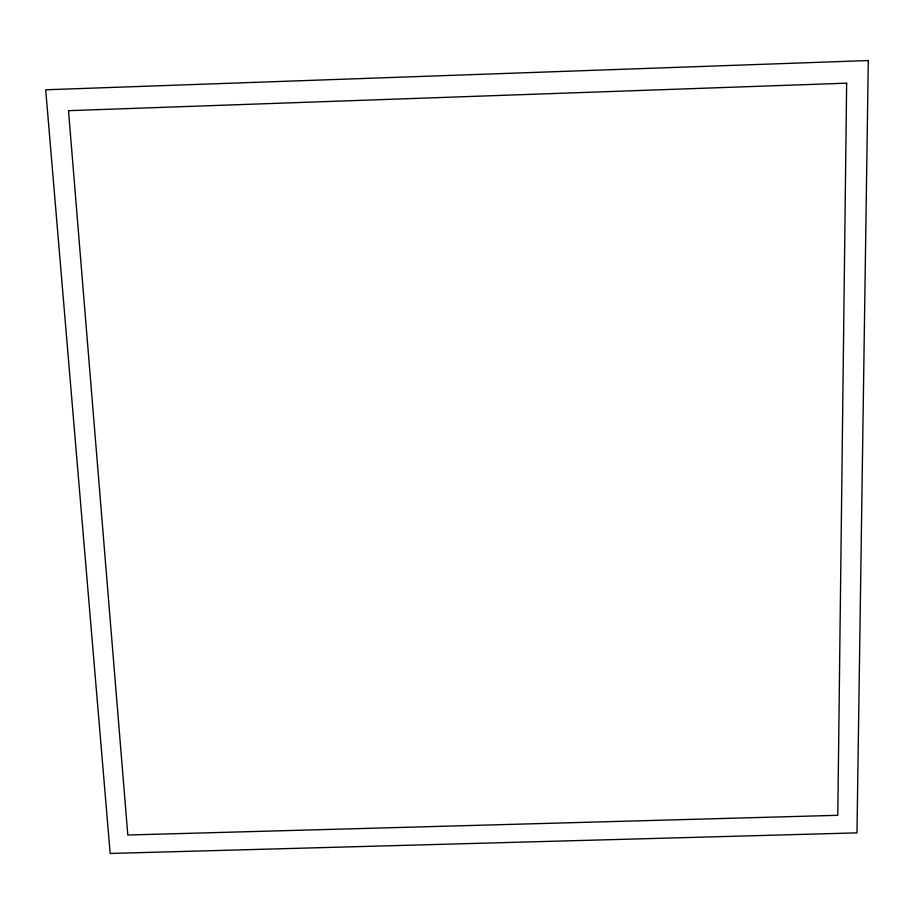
<?xml version="1.0" encoding="UTF-8"?>
<svg xmlns="http://www.w3.org/2000/svg" width="914" height="914" viewBox="0 0 914 914"><rect width="100%" height="100%" fill="white"/><g stroke="black" fill="none" stroke-linecap="round" stroke-linejoin="round"><path stroke-width="1.37" d="M846.65 83.174L837.795 815.299L127.811 835.019L68.504 110.674L846.65 83.174M868.3 60.541L856.978 832.871L110.171 853.459L45.7 89.789L868.3 60.541"/></g></svg>
